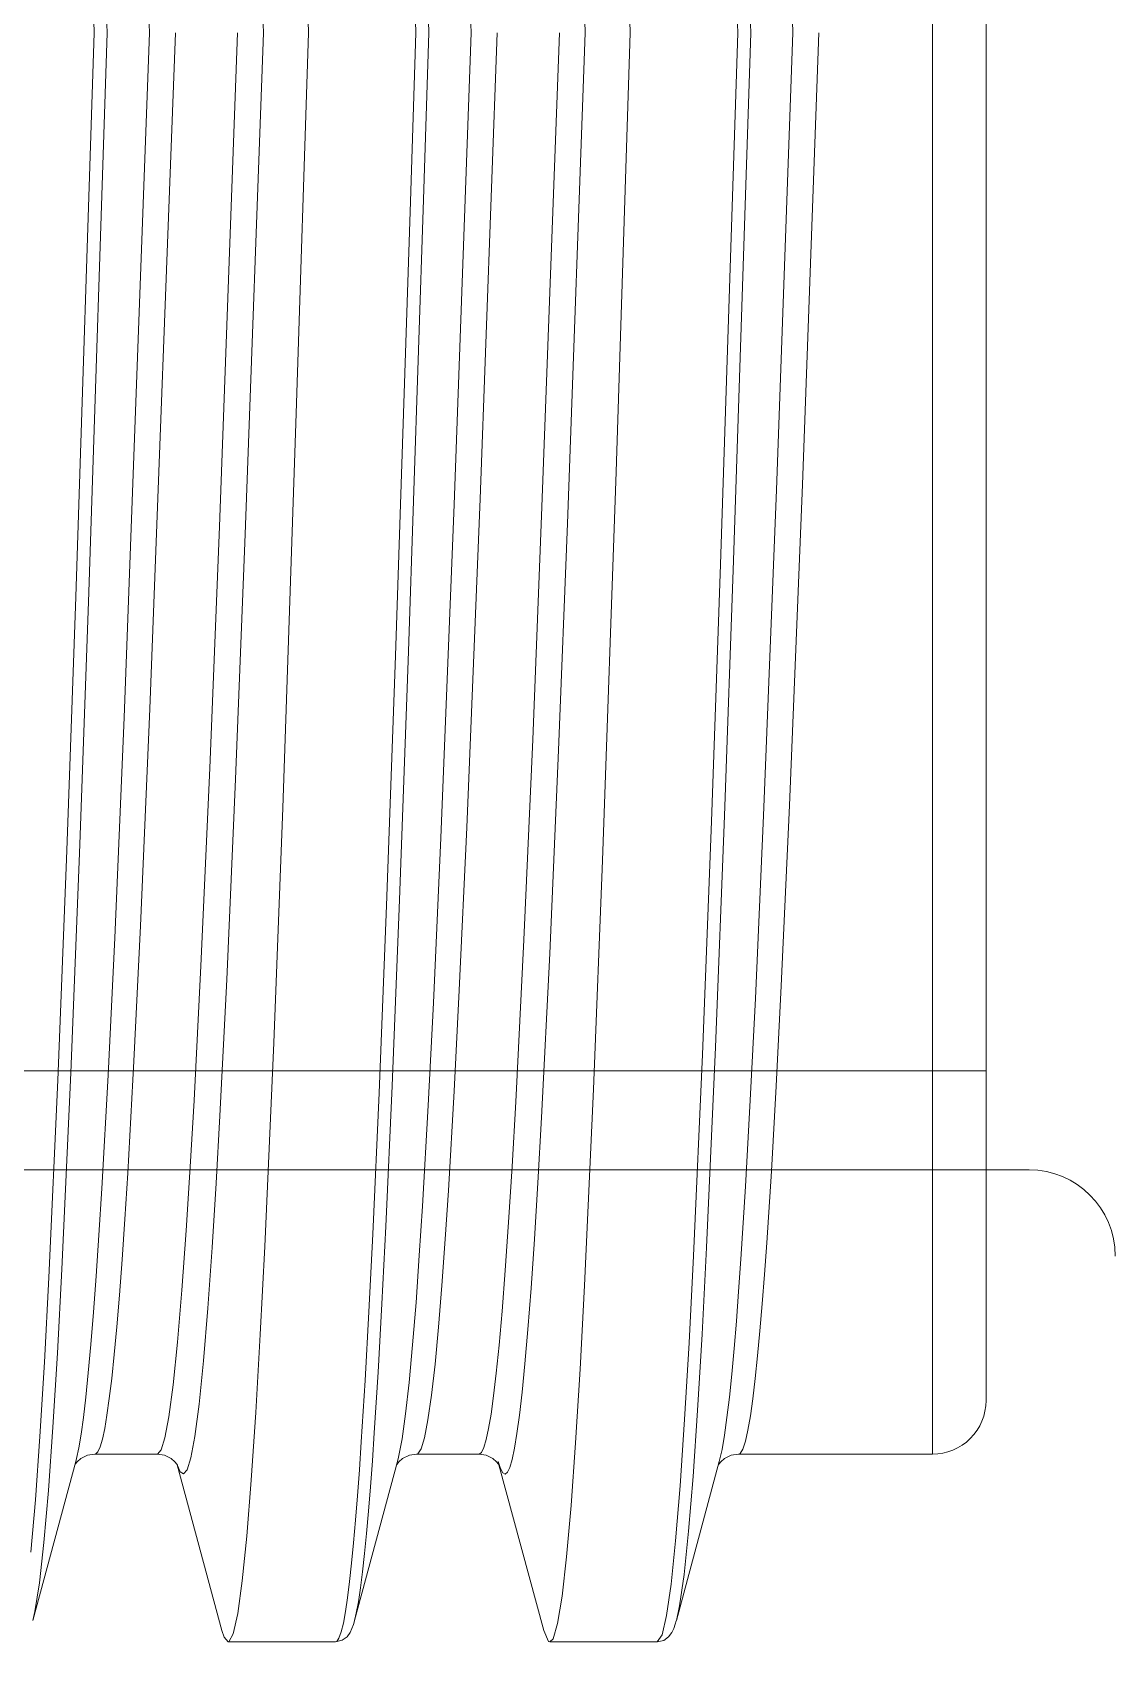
# Model space of a CAD drawing. Header units: metres. Extents: x 1628 to 1845, y 824 to 931.
# Drawn here: x 1653.44787 to 1653.47301, y 913.95007 to 913.98813 of the extents above; entities that cross this region are included whole.
import ezdxf

# ---------------------------------------------------------------- set-up
doc = ezdxf.new("R2010")
doc.units = ezdxf.units.M
doc.header["$LTSCALE"] = 0.15
doc.layers.add('hidrosanitário', color=26, linetype='Continuous', lineweight=0)

msp = doc.modelspace()

# ---------------------------------------------------------------- linework, layer by layer
at = {"layer": 'hidrosanitário', "linetype": 'Continuous'}
for p, q in [((1653.468763938324, 913.9881349741681), (1653.468763938324, 914.021134974176)), ((1653.470009221344, 913.9881349741681), (1653.470009221344, 914.019889691107)), ((1653.470009221336, 914.0145349741676), (1653.470009221336, 913.9881349741681)), ((1653.470009221344, 914.0061528541678), (1653.470009221344, 913.9881349741681)), ((1653.450583654951, 913.9881349741681), (1653.449995057763, 914.0040294292567)), ((1653.448874603392, 914.0012289705646), (1653.449300436747, 913.9881349741681)), ((1653.449176255877, 914.001125539533), (1653.449601315606, 913.9881349741681)), ((1653.463843330536, 914.0004807373557), (1653.464243824734, 913.9881349741681)), ((1653.464144926221, 914.0003834714703), (1653.464544708706, 913.9881349741681)), ((1653.45280989518, 913.9997742287992), (1653.453232363443, 913.9881349741681)), ((1653.46029091766, 913.9995278201527), (1653.460704060947, 913.9881349741681)), ((1653.458055353034, 913.9881349741681), (1653.457658780703, 913.999088406309)), ((1653.465527050337, 913.9881349741681), (1653.465143336547, 913.9987459133617)), ((1653.461748247043, 913.9881349741681), (1653.461419480521, 913.9983320464821)), ((1653.454276525321, 913.9881349741681), (1653.453992612595, 913.9969702197232)), ((1653.456647255119, 913.9920511165383), (1653.456772151839, 913.9881349741681)), ((1653.456948811546, 913.9920058528492), (1653.45707303028, 913.9881349741681)), ((1653.448874603392, 913.9750409777719), (1653.449300436747, 913.9881349741681)), ((1653.449176255877, 913.9751444088038), (1653.449601315606, 913.9881349741681)), ((1653.450583654951, 913.9881349741681), (1653.449995057763, 913.9722405190801)), ((1653.451185482035, 913.9881349741631), (1653.450596127065, 913.972441303685)), ((1653.452208823863, 913.9766759220247), (1653.452630535606, 913.9881349741631)), ((1653.45280989518, 913.9764957195373), (1653.453232363443, 913.9881349741681)), ((1653.454276525321, 913.9881349741681), (1653.453992612595, 913.9792997286131)), ((1653.456647255119, 913.9842188317984), (1653.456772151839, 913.9881349741681)), ((1653.456948811546, 913.9842640954871), (1653.45707303028, 913.9881349741681)), ((1653.458055353034, 913.9881349741681), (1653.457658780703, 913.9771815420277)), ((1653.45865718015, 913.9881349741631), (1653.458259852062, 913.9773128453462)), ((1653.459689859362, 913.976919267835), (1653.460102233721, 913.9881349741631)), ((1653.46029091766, 913.976742128184), (1653.460704060947, 913.9881349741681)), ((1653.461748247043, 913.9881349741681), (1653.461419480521, 913.9779379018544)), ((1653.463843330536, 913.9757892109806), (1653.464243824734, 913.9881349741681)), ((1653.464144926221, 913.975886476866), (1653.464544708706, 913.9881349741681)), ((1653.465527050337, 913.9881349741681), (1653.465143336547, 913.977524034975)), ((1653.466128878266, 913.9881349741631), (1653.465744416507, 913.9776507757406)), ((1653.468763938324, 913.9881349741681), (1653.468763938324, 913.9551349741605)), ((1653.470009221344, 913.9701170941687), (1653.470009221344, 913.9881349741681)), ((1653.470009221344, 913.9881349741681), (1653.470009221344, 913.9563802572297)), ((1653.470009221336, 913.9617349741688), (1653.470009221336, 913.9881349741681)), ((1653.456299244192, 913.9736670268394), (1653.456647255119, 913.9842188317984)), ((1653.456600583373, 913.9737696819066), (1653.456948811546, 913.9842640954871)), ((1653.453992612595, 913.9792997286131), (1653.453678801274, 913.9701373840726)), ((1653.461419480521, 913.9779379018544), (1653.4611056692, 913.9689162896921)), ((1653.465143336547, 913.977524034975), (1653.464844335183, 913.9699621942923)), ((1653.465744416507, 913.9776507757406), (1653.465445413908, 913.9701954436648)), ((1653.457658780703, 913.9771815420277), (1653.457350713619, 913.969447310807)), ((1653.458259852062, 913.9773128453462), (1653.457951784503, 913.9696876994406)), ((1653.451983981462, 913.9710636603572), (1653.452208823863, 913.9766759220247)), ((1653.459483485927, 913.9717286412347), (1653.459689859362, 913.976919267835)), ((1653.460084546585, 913.9714804604723), (1653.46029091766, 913.976742128184)), ((1653.452585052968, 913.9708067204128), (1653.45280989518, 913.9764957195373)), ((1653.463936237864, 913.9699552814336), (1653.464144926221, 913.975886476866)), ((1653.463634641909, 913.9698227422778), (1653.463843330536, 913.9757892109806)), ((1653.448968164242, 913.9692874465795), (1653.449176255877, 913.9751444088038)), ((1653.448666481409, 913.9691486387294), (1653.448874603392, 913.9750409777719)), ((1653.456090519544, 913.9678747359646), (1653.456299244192, 913.9736670268394)), ((1653.456391729913, 913.9680086160188), (1653.456600583373, 913.9737696819066)), ((1653.450596127065, 913.972441303685), (1653.450377492869, 913.9673985761383)), ((1653.449995057763, 913.9722405190801), (1653.449776424278, 913.9671251031455)), ((1653.459279111126, 913.9670735701375), (1653.459483485927, 913.9717286412347)), ((1653.459880172996, 913.966762414068), (1653.460084546585, 913.9714804604723)), ((1653.45177897347, 913.9664720706892), (1653.451983981462, 913.9710636603572)), ((1653.452380044959, 913.9661530817641), (1653.452585052968, 913.9708067204128)), ((1653.453678801274, 913.9701373840726), (1653.453469593727, 913.964685372362)), ((1653.465445413908, 913.9701954436648), (1653.465254928017, 913.9660072584375)), ((1653.463425906188, 913.9644176590991), (1653.463634641909, 913.9698227422778)), ((1653.463727502882, 913.9645814099472), (1653.463936237864, 913.9699552814336)), ((1653.464844335183, 913.9699621942923), (1653.46465385034, 913.9657133997189)), ((1653.457350713619, 913.969447310807), (1653.457177172299, 913.9656095700907)), ((1653.457951784503, 913.9696876994406), (1653.457778242415, 913.9659047729442)), ((1653.448457491231, 913.9638156710816), (1653.448666481409, 913.9691486387294)), ((1653.448759169935, 913.9639847887424), (1653.448968164242, 913.9692874465795)), ((1653.4611056692, 913.9689162896921), (1653.460896461653, 913.963605921399)), ((1653.455917036792, 913.9635271377101), (1653.456090519544, 913.9678747359646)), ((1653.456218140967, 913.9636844692159), (1653.456391729913, 913.9680086160188)), ((1653.449776424278, 913.9671251031455), (1653.449622375494, 913.9639368024032)), ((1653.450377492869, 913.9673985761383), (1653.450223444407, 913.9642560898219)), ((1653.459089967049, 913.963315585816), (1653.459279111126, 913.9670735701375)), ((1653.459691031037, 913.9629542820826), (1653.459880172996, 913.966762414068)), ((1653.451619991735, 913.963347120256), (1653.45177897347, 913.9664720706892)), ((1653.452221063236, 913.9629864406722), (1653.452380044959, 913.9661530817641)), ((1653.465254928017, 913.9660072584375), (1653.465136227263, 913.963677697034)), ((1653.457177172299, 913.9656095700907), (1653.457057067713, 913.963229436848)), ((1653.457778242415, 913.9659047729442), (1653.457658137393, 913.9635589675181)), ((1653.46465385034, 913.9657133997189), (1653.464535150233, 913.9633497800751)), ((1653.453469593727, 913.964685372362), (1653.453260386179, 913.9599572810691)), ((1653.463217181153, 913.9597416889383), (1653.463425906188, 913.9644176590991)), ((1653.463518778603, 913.9599316121303), (1653.463727502882, 913.9645814099472)), ((1653.413009221325, 913.964034974169), (1653.470009221336, 913.964034974169)), ((1653.450223444407, 913.9642560898219), (1653.450078274793, 913.9616601205762)), ((1653.448248800087, 913.9592378699631), (1653.448457491231, 913.9638156710816)), ((1653.448550479338, 913.9594321606378), (1653.448759169935, 913.9639847887424)), ((1653.449622375494, 913.9639368024032), (1653.449477205799, 913.9613025445508)), ((1653.45607080503, 913.9604190097452), (1653.456218140967, 913.9636844692159)), ((1653.465136227263, 913.963677697034), (1653.465024408195, 913.9617055349086)), ((1653.45153209463, 913.9618060624875), (1653.451619991735, 913.963347120256)), ((1653.455769765829, 913.9602433577716), (1653.455917036792, 913.9635271377101)), ((1653.457658137393, 913.9635589675181), (1653.457525259694, 913.9612564633549)), ((1653.459004381413, 913.9618159136171), (1653.459089967049, 913.963315585816)), ((1653.460896461653, 913.963605921399), (1653.460687254106, 913.9590527976118)), ((1653.464535150233, 913.9633497800751), (1653.464423331747, 913.9613485118875)), ((1653.452133165351, 913.9614250516104), (1653.452221063236, 913.9629864406722)), ((1653.457057067713, 913.963229436848), (1653.456924191194, 913.9608928817138)), ((1653.459605445946, 913.9614348438549), (1653.459691031037, 913.9629542820826)), ((1653.415309221325, 913.9617349741688), (1653.471009221337, 913.9617349741688)), ((1653.451438922006, 913.9603296683263), (1653.45153209463, 913.9618060624875)), ((1653.458923506302, 913.9605238870734), (1653.459004381413, 913.9618159136171)), ((1653.450078274793, 913.9616601205762), (1653.450011085641, 913.9605898931495)), ((1653.452039992031, 913.9599293752826), (1653.452133165351, 913.9614250516104)), ((1653.459524571264, 913.9601259483643), (1653.459605445946, 913.9614348438549)), ((1653.464423331747, 913.9613485118875), (1653.464316571439, 913.9596583985001)), ((1653.465024408195, 913.9617055349086), (1653.464917647443, 913.9600402744636)), ((1653.449477205799, 913.9613025445508), (1653.449410016805, 913.960216364681)), ((1653.457525259694, 913.9612564633549), (1653.457451680811, 913.9601240383283)), ((1653.450011085641, 913.9605898931495), (1653.44994729591, 913.9596551162824)), ((1653.456924191194, 913.9608928817138), (1653.456850612464, 913.9597435232758)), ((1653.449410016805, 913.960216364681), (1653.44934622721, 913.9592675432862)), ((1653.451339627765, 913.9589442634369), (1653.451438922006, 913.9603296683263)), ((1653.455679478738, 913.9584384885165), (1653.455769765829, 913.9602433577716)), ((1653.455980498279, 913.9586246229505), (1653.45607080503, 913.9604190097452)), ((1653.458845754994, 913.959402060183), (1653.458923506302, 913.9605238870734)), ((1653.451940697788, 913.9585261174866), (1653.452039992031, 913.9599293752826)), ((1653.453260386179, 913.9599572810691), (1653.453155782405, 913.9579113204086)), ((1653.457451680811, 913.9601240383283), (1653.457374717512, 913.9590543064717)), ((1653.459446820552, 913.9589896354719), (1653.459524571264, 913.9601259483643)), ((1653.463414405621, 913.9579235804695), (1653.463518778603, 913.9599316121303)), ((1653.464917647443, 913.9600402744636), (1653.464865300276, 913.959305678542)), ((1653.44994729591, 913.9596551162824), (1653.44988565448, 913.9588296339084)), ((1653.456850612464, 913.9597435232758), (1653.456773649228, 913.9586576375377)), ((1653.463112807878, 913.9577227192208), (1653.463217181153, 913.9597416889383)), ((1653.464316571439, 913.9596583985001), (1653.464264224432, 913.9589127275576)), ((1653.448144463359, 913.9572742462763), (1653.448248800087, 913.9592378699631)), ((1653.448446143194, 913.9574789333165), (1653.448550479338, 913.9594321606378)), ((1653.44934622721, 913.9592675432862), (1653.449284585882, 913.9584295476177)), ((1653.45877204643, 913.9584518717961), (1653.458845754994, 913.959402060183)), ((1653.464865300276, 913.959305678542), (1653.464812957929, 913.958626998698)), ((1653.44988565448, 913.9588296339084), (1653.449824720243, 913.9580909902918)), ((1653.451237736124, 913.9577341515883), (1653.451339627765, 913.9589442634369)), ((1653.457374717512, 913.9590543064717), (1653.457295544951, 913.9580809719728)), ((1653.459373112581, 913.9580273389299), (1653.459446820552, 913.9589896354719)), ((1653.460687254106, 913.9590527976118), (1653.460582650332, 913.9571051650962)), ((1653.464264224432, 913.9589127275576), (1653.464211882192, 913.9582237340146)), ((1653.449284585882, 913.9584295476177), (1653.449223651637, 913.9576795901733)), ((1653.451838806824, 913.9573007143772), (1653.451940697788, 913.9585261174866)), ((1653.4555915946, 913.9568459097366), (1653.455679478738, 913.9584384885165)), ((1653.455892608847, 913.9570415253565), (1653.455980498279, 913.9586246229505)), ((1653.456773649228, 913.9586576375377), (1653.456694476898, 913.9576694201128)), ((1653.458703053339, 913.9576657058703), (1653.45877204643, 913.9584518717961)), ((1653.464812957929, 913.958626998698), (1653.464760067926, 913.9579992830381)), ((1653.449824720243, 913.9580909902918), (1653.449765210784, 913.9574457287249)), ((1653.457295544951, 913.9580809719728), (1653.457214764475, 913.9572251531758)), ((1653.459304119988, 913.9572313149279), (1653.459373112581, 913.9580273389299)), ((1653.463310046842, 913.9561483620369), (1653.463414405621, 913.9579235804695)), ((1653.464211882192, 913.9582237340146), (1653.464158992276, 913.9575863897464)), ((1653.464760067926, 913.9579992830381), (1653.464705786246, 913.9574170385317)), ((1653.449223651637, 913.9576795901733), (1653.449164142156, 913.957024321332)), ((1653.45113555082, 913.9567445821817), (1653.451237736124, 913.9577341515883)), ((1653.453155782405, 913.9579113204086), (1653.453051178632, 913.956099072665)), ((1653.456694476898, 913.9576694201128), (1653.456613696677, 913.9568002948445)), ((1653.458637927645, 913.957017642133), (1653.458703053339, 913.9576657058703)), ((1653.463008448742, 913.9559381114859), (1653.463112807878, 913.9577227192208)), ((1653.464158992276, 913.9575863897464), (1653.464104710696, 913.9569951123449)), ((1653.448040122963, 913.9555479892902), (1653.448144463359, 913.9572742462763)), ((1653.448341803356, 913.9557614943674), (1653.448446143194, 913.9574789333165)), ((1653.449765210784, 913.9574457287249), (1653.449707359326, 913.9568920905333)), ((1653.451736623487, 913.9562990054324), (1653.451838806824, 913.9573007143772)), ((1653.457214764475, 913.9572251531758), (1653.457133080423, 913.9565047574904)), ((1653.459238994736, 913.9565752848639), (1653.459304119988, 913.9572313149279)), ((1653.464705786246, 913.9574170385317), (1653.464650510197, 913.9568898989653)), ((1653.449164142156, 913.957024321332), (1653.449106290744, 913.9564619660782)), ((1653.449707359326, 913.9568920905333), (1653.449651177839, 913.9564251818381)), ((1653.455503731555, 913.9554244703877), (1653.4555915946, 913.9568459097366)), ((1653.455804749801, 913.9556286579596), (1653.455892608847, 913.9570415253565)), ((1653.456613696677, 913.9568002948445), (1653.456532012907, 913.9560684350165)), ((1653.458576335095, 913.9564905600646), (1653.458637927645, 913.957017642133)), ((1653.460582650332, 913.9571051650962), (1653.460478046559, 913.9553974793212)), ((1653.464104710696, 913.9569951123449), (1653.464049434749, 913.9564596775949)), ((1653.464650510197, 913.9568898989653), (1653.464594291357, 913.9564230103942)), ((1653.449106290744, 913.9564619660782), (1653.44905010934, 913.955987565826)), ((1653.449651177839, 913.9564251818381), (1653.449597109018, 913.956042643656)), ((1653.451035887196, 913.9560025282233), (1653.45113555082, 913.9567445821817)), ((1653.457133080423, 913.9565047574904), (1653.457051358955, 913.955933320417)), ((1653.458517406952, 913.9560657086249), (1653.458576335095, 913.9564905600646)), ((1653.459177402577, 913.9560418870806), (1653.459238994736, 913.9565752848639)), ((1653.464049434749, 913.9564596775949), (1653.463993216031, 913.955985305689)), ((1653.464594291357, 913.9564230103942), (1653.464537322881, 913.956022188316)), ((1653.449597109018, 913.956042643656), (1653.449544093916, 913.955731964458)), ((1653.451636961848, 913.955548277343), (1653.451736623487, 913.9562990054324)), ((1653.453051178632, 913.956099072665), (1653.452946574859, 913.9545345515548)), ((1653.456532012907, 913.9560684350165), (1653.45645029159, 913.9554875866957)), ((1653.458460351402, 913.9557293704033), (1653.458517406952, 913.9560657086249)), ((1653.459118474772, 913.9556121180581), (1653.459177402577, 913.9560418870806)), ((1653.463205690502, 913.9546193648862), (1653.463310046842, 913.9561483620369)), ((1653.464537322881, 913.956022188316), (1653.46448020264, 913.9556942799118)), ((1653.448237462788, 913.9542931226033), (1653.448341803356, 913.9557614943674)), ((1653.44905010934, 913.955987565826), (1653.448996040636, 913.9555987396689)), ((1653.449544093916, 913.955731964458), (1653.449491303855, 913.9554865861633)), ((1653.45094254852, 913.9555120420973), (1653.451035887196, 913.9560025282233)), ((1653.457051358955, 913.955933320417), (1653.456969855816, 913.955514819369)), ((1653.458404603414, 913.9554727764094), (1653.458460351402, 913.9557293704033)), ((1653.462904092026, 913.954401345299), (1653.463008448742, 913.9559381114859)), ((1653.463993216031, 913.955985305689), (1653.463936247661, 913.9555778980077)), ((1653.46448020264, 913.9556942799118), (1653.464421768054, 913.9554362695503)), ((1653.447935781832, 913.9540724443357), (1653.448040122963, 913.9555479892902)), ((1653.448943025672, 913.9552827857051), (1653.448890235752, 913.955033041696)), ((1653.448996040636, 913.9555987396689), (1653.448943025672, 913.9552827857051)), ((1653.449438490723, 913.9553054732023), (1653.449385098006, 913.9551881870518)), ((1653.449491303855, 913.9554865861633), (1653.449438490723, 913.9553054732023)), ((1653.450854874746, 913.9552342512152), (1653.45094254852, 913.9555120420973)), ((1653.451543623828, 913.9550525599334), (1653.451636961848, 913.955548277343)), ((1653.455459364311, 913.9547740756507), (1653.455503731555, 913.9554244703877)), ((1653.455760386384, 913.9549821903722), (1653.455804749801, 913.9556286579596)), ((1653.45645029159, 913.9554875866957), (1653.456368788172, 913.9550617932741)), ((1653.456891106594, 913.9552559420285), (1653.456818410828, 913.9551448919703)), ((1653.456969855816, 913.955514819369), (1653.456891106594, 913.9552559420285)), ((1653.458294543218, 913.955177299063), (1653.458349327012, 913.9552892140487)), ((1653.458349327012, 913.9552892140487), (1653.458404603414, 913.9554727764094)), ((1653.459005671763, 913.9550128834865), (1653.459061419507, 913.9552720783972)), ((1653.459061419507, 913.9552720783972), (1653.459118474772, 913.9556121180581)), ((1653.460478046559, 913.9553974793212), (1653.460373442785, 913.9539429454476)), ((1653.463936247661, 913.9555778980077), (1653.463879127483, 913.9552444096398)), ((1653.464361498894, 913.9552528618826), (1653.464298065975, 913.955151043717)), ((1653.464421768054, 913.9554362695503), (1653.464361498894, 913.9552528618826)), ((1653.448872532874, 913.9549638740568), (1653.447874889282, 913.9512697851683)), ((1653.44886251159, 913.9549049258017), (1653.448851676751, 913.9548867075991)), ((1653.448906503011, 913.954960315069), (1653.44886251159, 913.9549049258017)), ((1653.448890235752, 913.955033041696), (1653.448872532874, 913.9549638740568)), ((1653.448991313842, 913.9550336857546), (1653.448906503011, 913.954960315069)), ((1653.449147255049, 913.9551093947834), (1653.448991313842, 913.9550336857546)), ((1653.449317772264, 913.9551349766778), (1653.449147255049, 913.9551093947834)), ((1653.449317557505, 913.9551349741605), (1653.450762611058, 913.9551349741605)), ((1653.449331222227, 913.9551371528828), (1653.44931776428, 913.9551349746594)), ((1653.449385098006, 913.9551881870518), (1653.449331222227, 913.9551371528828)), ((1653.450760080486, 913.9551350488814), (1653.450762394656, 913.9551349747071)), ((1653.45093262678, 913.9551094996054), (1653.450762376741, 913.9551349973756)), ((1653.450762394656, 913.9551349747071), (1653.450773927994, 913.9551364685344)), ((1653.450773927994, 913.9551364685344), (1653.450854874746, 913.9552342512152)), ((1653.451088584872, 913.9550338808983), (1653.45093262678, 913.9551094996054)), ((1653.451173540535, 913.9549604480635), (1653.451088584872, 913.9550338808983)), ((1653.451217647886, 913.9549049343243), (1653.451173540535, 913.9549604480635)), ((1653.451234720715, 913.9548762292607), (1653.451217647886, 913.9549049343243)), ((1653.452268005787, 913.9510373313342), (1653.451228494595, 913.9548866974251)), ((1653.451230093714, 913.954889660271), (1653.451236523196, 913.9548726257306)), ((1653.451236523196, 913.9548726257306), (1653.451234720715, 913.9548762292607)), ((1653.451236395523, 913.9548728809752), (1653.451299420643, 913.9547233984085)), ((1653.451455950231, 913.9547724318036), (1653.451543623828, 913.9550525599334)), ((1653.456344231103, 913.9549638744729), (1653.455346566531, 913.9512697078394)), ((1653.455715641077, 913.9543768938279), (1653.455760386384, 913.9549821903722)), ((1653.456334252173, 913.9549049935276), (1653.456323375003, 913.9548867081021)), ((1653.456378262906, 913.9549603919031), (1653.456334252173, 913.9549049935276)), ((1653.456368788172, 913.9550617932741), (1653.456344231103, 913.9549638744729)), ((1653.456463062502, 913.9550337344297), (1653.456378262906, 913.9549603919031)), ((1653.456618872105, 913.9551093813677), (1653.456463062502, 913.9550337344297)), ((1653.456789426567, 913.9551349827425), (1653.456618872105, 913.9551093813677)), ((1653.456789441586, 913.9551349745639), (1653.456787762066, 913.9551350001889)), ((1653.456789255616, 913.9551349741605), (1653.458234309193, 913.9551349741605)), ((1653.456818410828, 913.9551448919703), (1653.456789441586, 913.9551349745639)), ((1653.458404521454, 913.9551094275521), (1653.458234107488, 913.9551349808073)), ((1653.458234175833, 913.9551349743679), (1653.458239975565, 913.9551353488007)), ((1653.458239975565, 913.9551353488007), (1653.458294543218, 913.955177299063)), ((1653.458560419201, 913.955033780753), (1653.458404521454, 913.9551094275521)), ((1653.458645301301, 913.9549603795178), (1653.458560419201, 913.955033780753)), ((1653.458689355873, 913.954904920035), (1653.458645301301, 913.9549603795178)), ((1653.458679606216, 913.9549628671716), (1653.458732706788, 913.9547998847502)), ((1653.458706413985, 913.9548762375707), (1653.458689355873, 913.954904920035)), ((1653.459739703903, 913.9510373313342), (1653.458700192242, 913.9548866991577)), ((1653.458701782296, 913.9548896796848), (1653.458708212881, 913.9548726414664)), ((1653.458708212881, 913.9548726414664), (1653.458706413985, 913.9548762375707)), ((1653.458950395572, 913.9548277392873), (1653.459005671763, 913.9550128834865)), ((1653.46381592918, 913.954963874331), (1653.462818263643, 913.9512697041241)), ((1653.463805885682, 913.9549048929889), (1653.463795073759, 913.9548867104722)), ((1653.463849879503, 913.9549602925285), (1653.463805885682, 913.9549048929889)), ((1653.463879127483, 913.9552444096398), (1653.46381592918, 913.954963874331)), ((1653.463934704926, 913.9550336812677), (1653.463849879503, 913.9549602925285)), ((1653.46409067806, 913.9551094051067), (1653.463934704926, 913.9550336812677)), ((1653.464261189225, 913.9551349818062), (1653.46409067806, 913.9551094051067)), ((1653.464260953748, 913.9551349741605), (1653.468763938324, 913.9551349741605)), ((1653.464262685935, 913.9551350091706), (1653.464261170109, 913.9551349747067)), ((1653.464298065975, 913.955151043717), (1653.464262685935, 913.9551350091706)), ((1653.451299420643, 913.9547233984085), (1653.451375003611, 913.9546747176983)), ((1653.451375003611, 913.9546747176983), (1653.451455950231, 913.9547724318036)), ((1653.452946574859, 913.9545345515548), (1653.452841971085, 913.953229855178)), ((1653.455414614868, 913.9541651160657), (1653.455459364311, 913.9547740756507)), ((1653.458732706788, 913.9547998847502), (1653.458786749673, 913.9547022491643)), ((1653.458786749673, 913.9547022491643), (1653.458841044506, 913.954673681194)), ((1653.458841044506, 913.954673681194), (1653.45889561197, 913.954715239636)), ((1653.45889561197, 913.954715239636), (1653.458950395572, 913.9548277392873)), ((1653.46310132839, 913.9533482494639), (1653.463205690502, 913.9546193648862)), ((1653.448133121358, 913.9530851199247), (1653.448237462788, 913.9542931226033)), ((1653.455369450332, 913.9535992809747), (1653.455414614868, 913.9541651160657)), ((1653.455670481223, 913.9538144487947), (1653.455715641077, 913.9543768938279)), ((1653.462799729522, 913.9531241405066), (1653.462904092026, 913.954401345299)), ((1653.447831439857, 913.9528589686274), (1653.447935781832, 913.9540724443357)), ((1653.45562486554, 913.9532965722331), (1653.455670481223, 913.9538144487947)), ((1653.460373442785, 913.9539429454476), (1653.460268839012, 913.9527528110682)), ((1653.455323829515, 913.9530783012469), (1653.455369450332, 913.9535992809747)), ((1653.462996965155, 913.9523448817322), (1653.46310132839, 913.9533482494639)), ((1653.448028780227, 913.9521467960487), (1653.448133121358, 913.9530851199247)), ((1653.452841971085, 913.953229855178), (1653.452737367311, 913.952195072467)), ((1653.455277683515, 913.9526038109711), (1653.455323829515, 913.9530783012469)), ((1653.455578725361, 913.9528248883789), (1653.45562486554, 913.9532965722331)), ((1653.462695365915, 913.9521164110015), (1653.462799729522, 913.9531241405066)), ((1653.455230969, 913.95217796928), (1653.455277683515, 913.9526038109711)), ((1653.455532017534, 913.952401541706), (1653.455578725361, 913.9528248883789)), ((1653.460268839012, 913.9527528110682), (1653.460164235238, 913.9518362792326)), ((1653.455484624231, 913.9520283256506), (1653.455532017534, 913.952401541706)), ((1653.462892600867, 913.951616994002), (1653.462996965155, 913.9523448817322)), ((1653.447924441593, 913.9514853790427), (1653.448028780227, 913.9521467960487)), ((1653.452737367311, 913.952195072467), (1653.452632763537, 913.9514382051707)), ((1653.455183568067, 913.9518025841921), (1653.455230969, 913.95217796928)), ((1653.455436444637, 913.951707699156), (1653.455484624231, 913.9520283256506)), ((1653.460164235238, 913.9518362792326), (1653.460059631464, 913.9512004372814)), ((1653.462591001332, 913.9513859229933), (1653.462695365915, 913.9521164110015)), ((1653.447874873409, 913.9512697263469), (1653.447924441593, 913.9514853790427)), ((1653.45508630991, 913.9512136315516), (1653.455135379701, 913.9514801330524)), ((1653.455135379701, 913.9514801330524), (1653.455183568067, 913.9518025841921)), ((1653.455387384551, 913.9514426530043), (1653.455436444637, 913.951707699156)), ((1653.462818267519, 913.9512697184864), (1653.462892600867, 913.951616994002)), ((1653.452632763537, 913.9514382051707), (1653.452528159764, 913.9509651059786)), ((1653.455036247146, 913.9510065193044), (1653.45508630991, 913.9512136315516)), ((1653.455286542141, 913.9510860873825), (1653.455242648444, 913.950994125225)), ((1653.455320797055, 913.9511816229196), (1653.455286542141, 913.9510860873825)), ((1653.455345135288, 913.9512644356826), (1653.455320797055, 913.9511816229196)), ((1653.455346565343, 913.9512697034404), (1653.455387384551, 913.9514426530043)), ((1653.460059631464, 913.9512004372814), (1653.459955027691, 913.9508502020417)), ((1653.462486641238, 913.9509383232066), (1653.462591001332, 913.9513859229933)), ((1653.462758140277, 913.9510858810581), (1653.462712830746, 913.9509915344966)), ((1653.462793382618, 913.9511844187182), (1653.462758140277, 913.9510858810581)), ((1653.462816617337, 913.9512636387913), (1653.462793382618, 913.9511844187182)), ((1653.452318952217, 913.950882622792), (1653.452268005787, 913.9510373313342)), ((1653.452408612594, 913.9507764835942), (1653.452318952217, 913.950882622792)), ((1653.45242355599, 913.9507794332635), (1653.452408612594, 913.9507764835942)), ((1653.454904214709, 913.9507764835942), (1653.452408612594, 913.9507764835942)), ((1653.452528159764, 913.9509651059786), (1653.45242355599, 913.9507794332635)), ((1653.455062028422, 913.9508138788196), (1653.454900771693, 913.950776641977)), ((1653.454900779177, 913.9507766395054), (1653.454904214746, 913.9507764835942)), ((1653.454904214746, 913.9507764835942), (1653.454932932896, 913.9507873772145)), ((1653.454932932896, 913.9507873772145), (1653.454985143076, 913.950862963251)), ((1653.454985143076, 913.950862963251), (1653.455036247146, 913.9510065193044)), ((1653.455172692252, 913.9508973445802), (1653.455062028422, 913.9508138788196)), ((1653.455242648444, 913.950994125225), (1653.455172692252, 913.9508973445802)), ((1653.459850423917, 913.9507882818057), (1653.459739703903, 913.9510373313342)), ((1653.459880310709, 913.9507764835942), (1653.459850423917, 913.9507882818057)), ((1653.459955027691, 913.9508502020417), (1653.459880310709, 913.9507764835942)), ((1653.462375912997, 913.9507764835942), (1653.459880310709, 913.9507764835942)), ((1653.462524573016, 913.9508095625738), (1653.462372366591, 913.9507767192126)), ((1653.462372412051, 913.950776645479), (1653.462375912817, 913.9507764835942)), ((1653.462375912817, 913.9507764835942), (1653.462486641238, 913.9509383232066)), ((1653.462639155189, 913.9508919360064), (1653.462524573016, 913.9508095625738)), ((1653.462712830746, 913.9509915344966), (1653.462639155189, 913.9508919360064))]:
    msp.add_line(p, q, dxfattribs=at)
at = {"layer": 'hidrosanitário', "color": 252}
for radius in [0.9061456014126571, 0.9058791726019018, 0.9041094463522866, 0.9026907153113096, 0.8958214832737841, 0.8951386036019684, 0.8842056471849256]:
    msp.add_circle((1654.215407957505, 913.9917898960398), radius, dxfattribs=at)
at = {"layer": 'hidrosanitário', "linetype": 'Continuous'}
for centre, radius, start, end in [((1653.471009221328, 913.9597349741607), 0.002000000008509716, 2.312390475611235e-07, 89.99999976550407), ((1653.468763938324, 913.9563802571795), 0.001245283019253698, 270, 2.309133587617418e-06)]:
    msp.add_arc(centre, radius, start, end, dxfattribs=at)
at = {"layer": 'hidrosanitário', "color": 252}
msp.add_arc((1659.427763360129, 901.123625557128), 13.92321668157464, 112.8227556038959, 115.4896495288716, dxfattribs=at)

doc.saveas('drawing.dxf')
